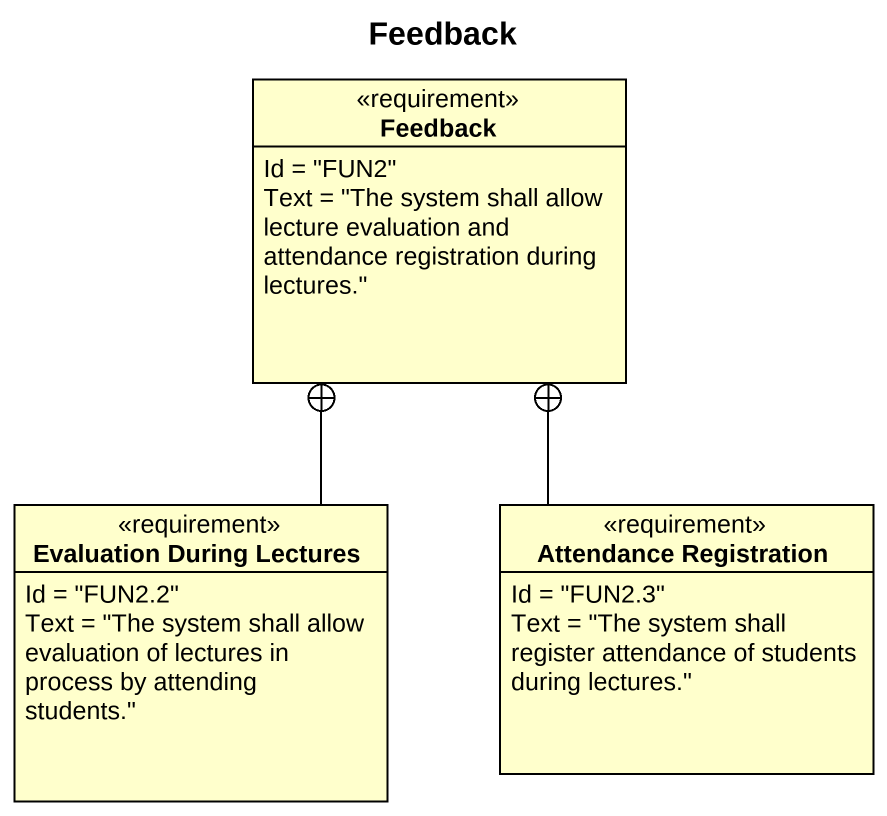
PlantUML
@startuml
title Feedback
hide circle
hide empty members
class Feedback <<requirement>> {
  Id = "FUN2"
  Text = "The system shall allow lecture evaluation and attendance registration during lectures."
}
class "Evaluation During Lectures" as Evaluation_During_Lectures <<requirement>> {
  Id = "FUN2.2"
  Text = "The system shall allow evaluation of lectures in process by attending students."
}
class "Attendance Registration" as Attendance_Registration <<requirement>> {
  Id = "FUN2.3"
  Text = "The system shall register attendance of students during lectures."
}
Evaluation_During_Lectures -up-+ Feedback
Attendance_Registration -up-+ Feedback
@enduml
